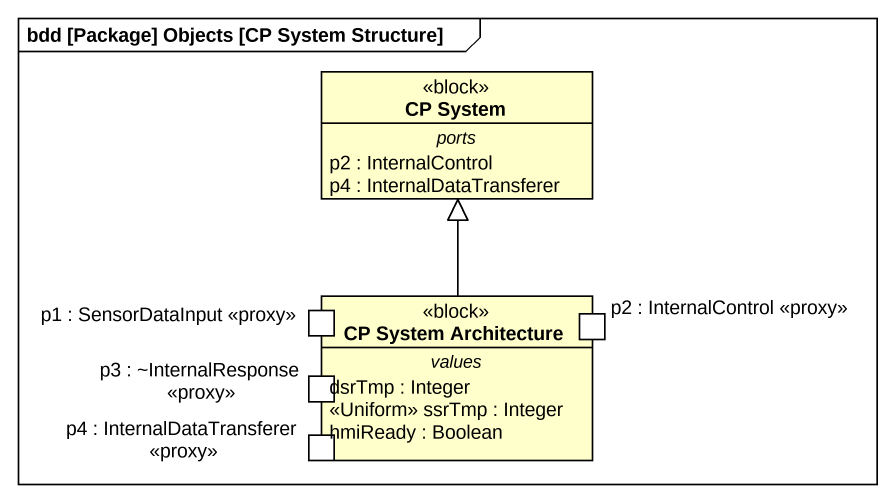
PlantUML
@startuml
mainframe bdd [Package] Objects [CP System Structure]
hide circle
hide empty members
class "CP System" as CP_System <<block>> {
  -- ports --
  p2 : InternalControl
  p4 : InternalDataTransferer
}
class "CP System Architecture" as CP_System_Architecture <<block>> {
  -- values --
  dsrTmp : Integer
  <<Uniform>> ssrTmp : Integer
  hmiReady : Boolean
  -- ports --
  p2 : InternalControl <<proxy>>
  p4 : InternalDataTransferer <<proxy>>
  p3 : ~InternalResponse <<proxy>>
  p1 : SensorDataInput <<proxy>>
}
CP_System_Architecture -up-|> CP_System
@enduml
